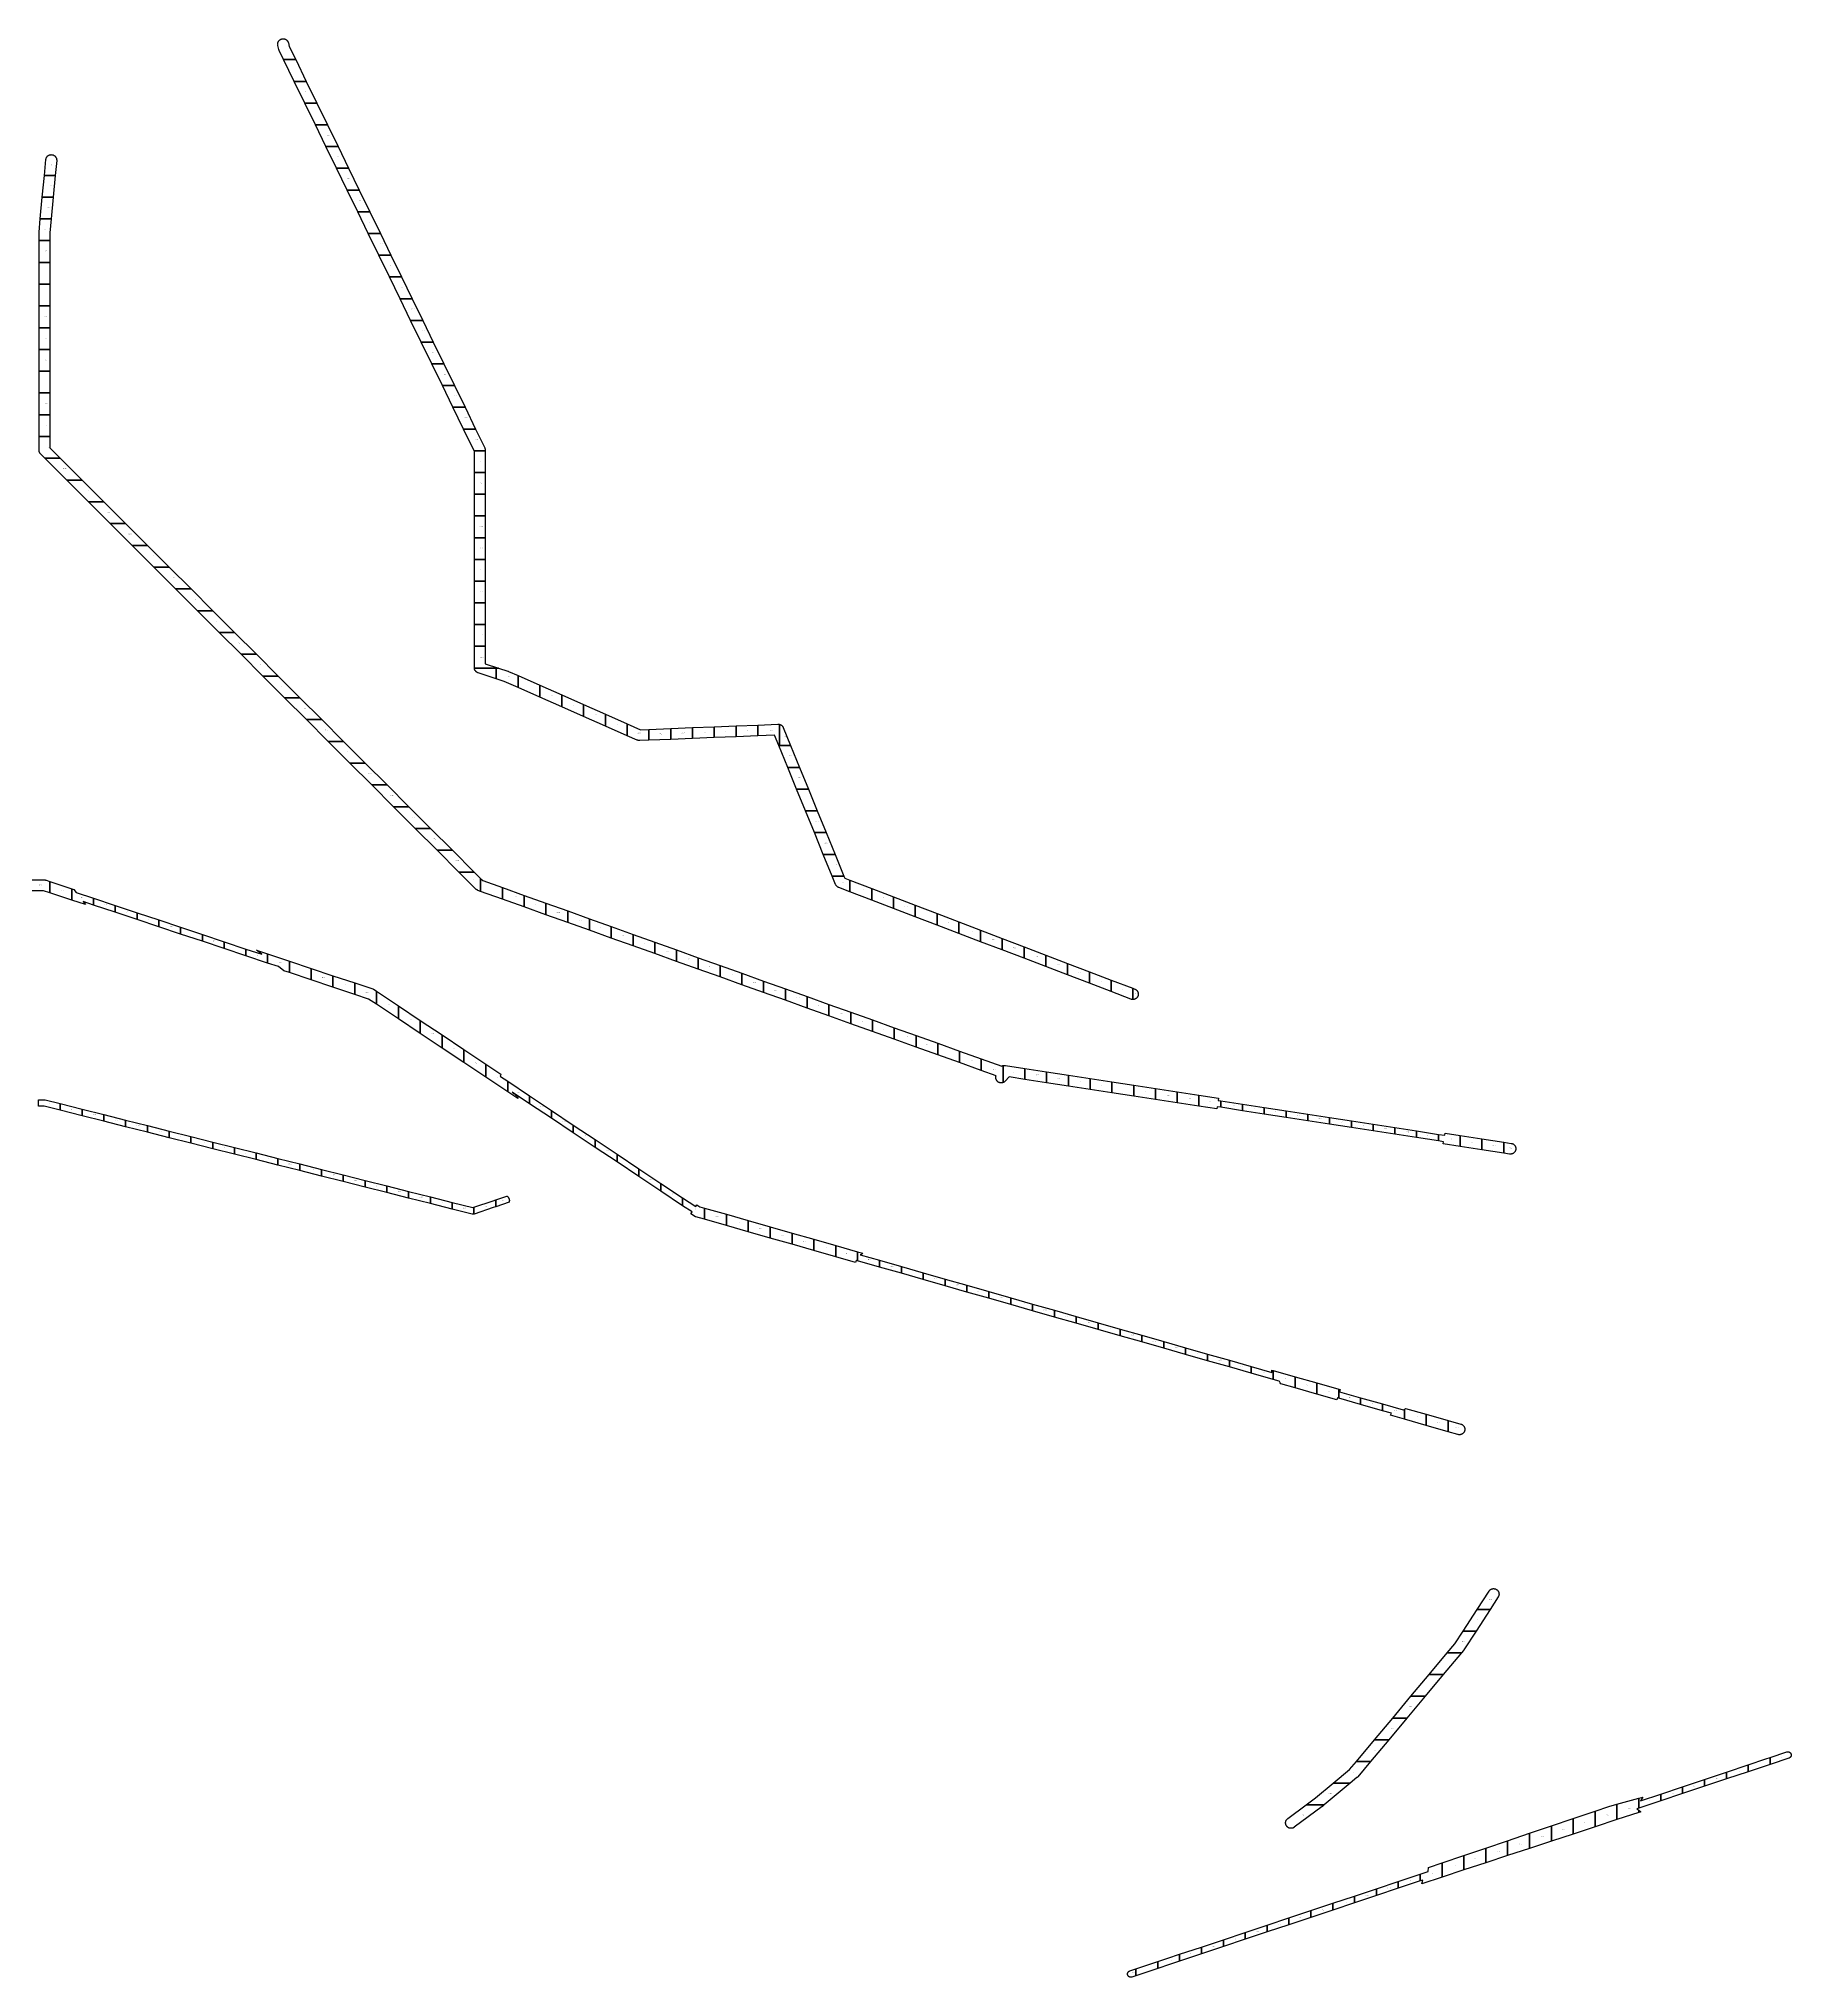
# Model space of a CAD drawing. Header units: inches. Extents: x 191938 to 500245, y 9613556 to 9818903.
# Drawn here: x 419739 to 500245, y 9729820 to 9818903 of the extents above; entities that cross this region are included whole.
import ezdxf

# ---------------------------------------------------------------- set-up
doc = ezdxf.new("R2010")
doc.units = ezdxf.units.IN
doc.header["$MEASUREMENT"] = 0
doc.layers.add('s', color=7, linetype='Continuous')
doc.layers.add('TILING_1_KM', color=10, linetype='Continuous')
doc.styles.get("Standard").update_dxf_attribs({"font": 'arial.ttf'})

msp = doc.modelspace()

# ---------------------------------------------------------------- linework, layer by layer
at = {"layer": 'TILING_1_KM'}
for points in [[(431541, 9817943), (430986, 9817943), (430782, 9818362), (430776, 9818375), (430770, 9818390), (430766, 9818405), (430764, 9818413), (430720, 9818598), (430718, 9818606), (430716, 9818622), (430714, 9818638), (430713, 9818655), (430714, 9818671), (430715, 9818687), (430718, 9818703), (430722, 9818719), (430727, 9818735), (430732, 9818750), (430739, 9818765), (430747, 9818779), (430755, 9818793), (430765, 9818806), (430775, 9818819), (430787, 9818830), (430799, 9818842), (430811, 9818852), (430824, 9818861), (430838, 9818870), (430853, 9818878), (430868, 9818884), (430883, 9818890), (430899, 9818895), (430915, 9818899), (430931, 9818901), (430947, 9818903), (430963, 9818903), (430980, 9818903), (430996, 9818901), (431012, 9818899), (431028, 9818895), (431044, 9818890), (431059, 9818884), (431074, 9818878), (431088, 9818870), (431102, 9818861), (431116, 9818852), (431128, 9818842), (431140, 9818831), (431151, 9818819), (431162, 9818806), (431171, 9818793), (431180, 9818779), (431188, 9818765), (431194, 9818750), (431200, 9818735), (431205, 9818719), (431207, 9818712), (431244, 9818553), (431541, 9817943)], [(432028, 9816945), (431472, 9816945), (430986, 9817943), (431541, 9817943), (432028, 9816945)], [(432514, 9815946), (431958, 9815946), (431472, 9816945), (432028, 9816945), (432514, 9815946)], [(433000, 9814948), (432444, 9814948), (431958, 9815946), (432514, 9815946), (433000, 9814948)], [(433486, 9813949), (432931, 9813949), (432444, 9814948), (433000, 9814948), (433486, 9813949)], [(420497, 9812626), (419995, 9812626), (420063, 9813352), (420064, 9813362), (420067, 9813378), (420071, 9813393), (420075, 9813409), (420081, 9813424), (420088, 9813439), (420096, 9813453), (420104, 9813467), (420114, 9813480), (420124, 9813493), (420135, 9813505), (420147, 9813516), (420160, 9813526), (420173, 9813536), (420187, 9813544), (420202, 9813552), (420216, 9813559), (420232, 9813564), (420247, 9813569), (420263, 9813573), (420279, 9813576), (420296, 9813577), (420312, 9813578), (420328, 9813577), (420345, 9813576), (420361, 9813573), (420377, 9813569), (420393, 9813565), (420408, 9813559), (420423, 9813552), (420437, 9813544), (420451, 9813536), (420464, 9813526), (420477, 9813516), (420489, 9813505), (420500, 9813493), (420511, 9813481), (420520, 9813467), (420529, 9813453), (420536, 9813439), (420543, 9813424), (420549, 9813409), (420554, 9813394), (420557, 9813378), (420560, 9813362), (420562, 9813346), (420562, 9813329), (420562, 9813313), (420561, 9813306), (420497, 9812626)], [(433972, 9812951), (433417, 9812951), (432931, 9813949), (433486, 9813949), (433972, 9812951)], [(420404, 9811626), (419901, 9811626), (419995, 9812626), (420497, 9812626), (420404, 9811626)], [(434459, 9811952), (433903, 9811952), (433417, 9812951), (433972, 9812951), (434459, 9811952)], [(420310, 9810626), (419808, 9810626), (419901, 9811626), (420404, 9811626), (420310, 9810626)], [(434945, 9810954), (434389, 9810954), (433903, 9811952), (434459, 9811952), (434945, 9810954)], [(435431, 9809955), (434875, 9809955), (434389, 9810954), (434945, 9810954), (435431, 9809955)], [(420250, 9809626), (419750, 9809626), (419750, 9810000), (419751, 9810016), (419751, 9810023), (419808, 9810626), (420310, 9810626), (420250, 9809988), (420250, 9809626)], [(435917, 9808957), (435361, 9808957), (434875, 9809955), (435431, 9809955), (435917, 9808957)], [(420250, 9808626), (419750, 9808626), (419750, 9809626), (420250, 9809626), (420250, 9808626)], [(436403, 9807958), (435848, 9807958), (435361, 9808957), (435917, 9808957), (436403, 9807958)], [(420250, 9807626), (419750, 9807626), (419750, 9808626), (420250, 9808626), (420250, 9807626)], [(420250, 9806626), (419750, 9806626), (419750, 9807626), (420250, 9807626), (420250, 9806626)], [(436889, 9806959), (436334, 9806959), (435848, 9807958), (436403, 9807958), (436889, 9806959)], [(420250, 9805626), (419750, 9805626), (419750, 9806626), (420250, 9806626), (420250, 9805626)], [(437376, 9805961), (436820, 9805961), (436334, 9806959), (436889, 9806959), (437376, 9805961)], [(420250, 9804626), (419750, 9804626), (419750, 9805626), (420250, 9805626), (420250, 9804626)], [(437862, 9804962), (437306, 9804962), (436820, 9805961), (437376, 9805961), (437862, 9804962)], [(420250, 9803626), (419750, 9803626), (419750, 9804626), (420250, 9804626), (420250, 9803626)], [(438348, 9803964), (437792, 9803964), (437306, 9804962), (437862, 9804962), (438348, 9803964)], [(420250, 9802626), (419750, 9802626), (419750, 9803626), (420250, 9803626), (420250, 9802626)], [(438834, 9802965), (438279, 9802965), (437792, 9803964), (438348, 9803964), (438834, 9802965)], [(439320, 9801967), (438765, 9801967), (438279, 9802965), (438834, 9802965), (439320, 9801967)], [(420250, 9801626), (419750, 9801626), (419750, 9802626), (420250, 9802626), (420250, 9801626)], [(439807, 9800968), (439251, 9800968), (438765, 9801967), (439320, 9801967), (439807, 9800968)], [(420250, 9800626), (419750, 9800626), (419750, 9801626), (420250, 9801626), (420250, 9800626)], [(440251, 9799970), (439737, 9799970), (439251, 9800968), (439807, 9800968), (440226, 9800108), (440231, 9800095), (440237, 9800080), (440242, 9800064), (440246, 9800048), (440248, 9800032), (440250, 9800016), (440251, 9800000), (440251, 9800000), (440251, 9799970)], [(420727, 9799626), (420022, 9799626), (419822, 9799825), (419812, 9799836), (419801, 9799849), (419792, 9799862), (419783, 9799876), (419775, 9799890), (419769, 9799905), (419763, 9799920), (419758, 9799936), (419754, 9799952), (419752, 9799968), (419750, 9799984), (419750, 9799999), (419750, 9800625), (419750, 9800626), (420250, 9800626), (420250, 9800103), (420727, 9799626)], [(421728, 9798625), (421023, 9798625), (420022, 9799626), (420727, 9799626), (421728, 9798625)], [(440250, 9798971), (439750, 9798971), (439750, 9799943), (439737, 9799970), (440251, 9799970), (440250, 9798971)], [(422729, 9797624), (422024, 9797624), (421023, 9798625), (421728, 9798625), (422729, 9797624)], [(440250, 9797973), (439750, 9797973), (439750, 9798971), (440250, 9798971), (440250, 9797973)], [(423730, 9796623), (423024, 9796623), (422024, 9797624), (422729, 9797624), (423730, 9796623)], [(440250, 9796974), (439750, 9796974), (439750, 9797973), (440250, 9797973), (440250, 9796974)], [(424730, 9795622), (424025, 9795622), (423024, 9796623), (423730, 9796623), (424730, 9795622)], [(440250, 9795976), (439750, 9795976), (439750, 9796974), (440250, 9796974), (440250, 9795976)], [(425731, 9794621), (425026, 9794621), (424025, 9795622), (424730, 9795622), (425731, 9794621)], [(440250, 9794977), (439750, 9794977), (439750, 9795976), (440250, 9795976), (440250, 9794977)], [(440250, 9793979), (439750, 9793979), (439750, 9794977), (440250, 9794977), (440250, 9793979)], [(426732, 9793621), (426027, 9793621), (425026, 9794621), (425731, 9794621), (426732, 9793621)], [(440250, 9792980), (439750, 9792980), (439750, 9793979), (440250, 9793979), (440250, 9792980)], [(427733, 9792620), (427028, 9792620), (426027, 9793621), (426732, 9793621), (427733, 9792620)], [(440250, 9791982), (439750, 9791982), (439750, 9792980), (440250, 9792980), (440250, 9791982)], [(428734, 9791619), (428029, 9791619), (427028, 9792620), (427733, 9792620), (428734, 9791619)], [(429735, 9790618), (429030, 9790618), (428029, 9791619), (428734, 9791619), (429735, 9790618)], [(440250, 9790983), (439750, 9790983), (439750, 9791982), (440250, 9791982), (440250, 9790983)], [(430736, 9789617), (430030, 9789617), (429030, 9790618), (429735, 9790618), (430736, 9789617)], [(439750, 9790983), (440250, 9790983), (440250, 9790181), (440852, 9789985), (439751, 9789985), (439750, 9790000), (439750, 9790000), (439750, 9790983)], [(431736, 9788616), (431031, 9788616), (430030, 9789617), (430736, 9789617), (431736, 9788616)], [(440753, 9789494), (439922, 9789764), (439920, 9789765), (439905, 9789771), (439890, 9789778), (439875, 9789785), (439861, 9789794), (439848, 9789803), (439835, 9789814), (439823, 9789825), (439812, 9789837), (439802, 9789849), (439792, 9789862), (439784, 9789876), (439776, 9789890), (439769, 9789905), (439763, 9789921), (439759, 9789936), (439755, 9789952), (439752, 9789968), (439751, 9789984), (440753, 9789984), (440753, 9789494)], [(441756, 9789638), (441756, 9789094), (441123, 9789373), (440753, 9789494), (440753, 9789984), (440854, 9789984), (441291, 9789842), (441294, 9789841), (441309, 9789835), (441315, 9789833), (441756, 9789638)], [(442758, 9789194), (442758, 9788650), (441756, 9789094), (441756, 9789638), (442758, 9789194)], [(432737, 9787616), (432032, 9787616), (431031, 9788616), (431736, 9788616), (432737, 9787616)], [(443761, 9788751), (443761, 9788207), (442758, 9788650), (442758, 9789194), (443761, 9788751)], [(444763, 9788308), (444763, 9787764), (443761, 9788207), (443761, 9788751), (444763, 9788308)], [(433738, 9786615), (433033, 9786615), (432032, 9787616), (432737, 9787616), (433738, 9786615)], [(445766, 9787865), (445766, 9787321), (444763, 9787764), (444763, 9788308), (445766, 9787865)], [(446769, 9787421), (446769, 9786877), (445766, 9787321), (445766, 9787865), (446769, 9787421)], [(447771, 9787165), (447771, 9786668), (447344, 9786651), (447318, 9786651), (447302, 9786653), (447286, 9786655), (447270, 9786659), (447254, 9786664), (447239, 9786669), (447233, 9786672), (446769, 9786877), (446769, 9787421), (447383, 9787150), (447771, 9787165)], [(448771, 9786708), (447771, 9786668), (447771, 9787165), (448771, 9787206), (448771, 9786708)], [(449771, 9786748), (448771, 9786708), (448771, 9787206), (449771, 9787246), (449771, 9786748)], [(450771, 9786789), (449771, 9786748), (449771, 9787246), (450771, 9787286), (450771, 9786789)], [(451771, 9786829), (450771, 9786789), (450771, 9787286), (451771, 9787326), (451771, 9786829)], [(452771, 9786869), (451771, 9786829), (451771, 9787326), (452771, 9787367), (452771, 9786869)], [(453771, 9787396), (453771, 9786421), (453738, 9786421), (453542, 9786900), (452771, 9786869), (452771, 9787367), (453697, 9787404), (453724, 9787404), (453740, 9787402), (453756, 9787399), (453771, 9787396)], [(454277, 9786421), (453771, 9786421), (453771, 9787396), (453772, 9787396), (453788, 9787391), (453803, 9787385), (453818, 9787379), (453832, 9787371), (453846, 9787362), (453860, 9787353), (453872, 9787343), (453884, 9787331), (453895, 9787320), (453906, 9787307), (453915, 9787294), (453924, 9787280), (453932, 9787266), (453938, 9787251), (453939, 9787249), (454277, 9786421)], [(434739, 9785614), (434034, 9785614), (433033, 9786615), (433738, 9786615), (434739, 9785614)], [(454686, 9785421), (454146, 9785421), (453738, 9786421), (453771, 9786421), (454277, 9786421), (454686, 9785421)], [(435740, 9784613), (435035, 9784613), (434034, 9785614), (434739, 9785614), (435740, 9784613)], [(455094, 9784421), (454555, 9784421), (454146, 9785421), (454686, 9785421), (455094, 9784421)], [(436741, 9783612), (436036, 9783612), (435035, 9784613), (435740, 9784613), (436741, 9783612)], [(455503, 9783421), (454963, 9783421), (454555, 9784421), (455094, 9784421), (455503, 9783421)], [(437741, 9782611), (437036, 9782611), (436036, 9783612), (436741, 9783612), (437741, 9782611)], [(455912, 9782421), (455372, 9782421), (454963, 9783421), (455503, 9783421), (455912, 9782421)], [(438742, 9781610), (438037, 9781610), (437036, 9782611), (437741, 9782611), (438742, 9781610)], [(456320, 9781421), (455780, 9781421), (455372, 9782421), (455912, 9782421), (456320, 9781421)], [(439743, 9780610), (439038, 9780610), (438037, 9781610), (438742, 9781610), (439743, 9780610)], [(456728, 9780423), (456188, 9780423), (455780, 9781421), (456320, 9781421), (456728, 9780423)], [(440038, 9780315), (440038, 9779723), (439915, 9779766), (439904, 9779771), (439890, 9779777), (439875, 9779785), (439861, 9779794), (439848, 9779803), (439835, 9779813), (439823, 9779824), (439823, 9779825), (439038, 9780610), (439743, 9780610), (440038, 9780315)], [(456188, 9780423), (456728, 9780423), (456767, 9780328), (457003, 9780237), (457003, 9779705), (456486, 9779902), (456480, 9779905), (456465, 9779911), (456451, 9779919), (456437, 9779928), (456424, 9779937), (456411, 9779947), (456399, 9779959), (456388, 9779970), (456378, 9779983), (456368, 9779996), (456360, 9780010), (456352, 9780024), (456345, 9780039), (456344, 9780041), (456188, 9780423)], [(420253, 9780178), (420253, 9779654), (419959, 9779752), (419253, 9779752), (419253, 9780249), (420000, 9780249), (420016, 9780248), (420033, 9780247), (420049, 9780244), (420065, 9780240), (420080, 9780236), (420253, 9780178)], [(421253, 9779845), (421253, 9779321), (420253, 9779654), (420253, 9780178), (421253, 9779845)], [(422253, 9779406), (422253, 9779093), (421772, 9779253), (421880, 9779112), (421253, 9779321), (421253, 9779845), (421342, 9779815), (421450, 9779674), (422253, 9779406)], [(441038, 9779893), (441038, 9779365), (440038, 9779723), (440038, 9780315), (440138, 9780215), (441038, 9779893)], [(442038, 9779535), (442038, 9779007), (441038, 9779365), (441038, 9779893), (442038, 9779535)], [(443038, 9779178), (443038, 9778649), (442038, 9779007), (442038, 9779535), (443038, 9779178)], [(458003, 9779855), (458003, 9779322), (457003, 9779705), (457003, 9780237), (458003, 9779855)], [(459003, 9779472), (459003, 9778940), (458003, 9779322), (458003, 9779855), (459003, 9779472)], [(423253, 9779073), (423253, 9778759), (422253, 9779093), (422253, 9779406), (423253, 9779073)], [(424253, 9778740), (424253, 9778426), (423253, 9778759), (423253, 9779073), (424253, 9778740)], [(425253, 9778406), (425253, 9778093), (424253, 9778426), (424253, 9778740), (425253, 9778406)], [(444038, 9778820), (444038, 9778292), (443038, 9778649), (443038, 9779178), (444038, 9778820)], [(445038, 9778462), (445038, 9777934), (444038, 9778292), (444038, 9778820), (445038, 9778462)], [(460003, 9779090), (460003, 9778557), (459003, 9778940), (459003, 9779472), (460003, 9779090)], [(461003, 9778707), (461003, 9778175), (460003, 9778557), (460003, 9779090), (461003, 9778707)], [(462003, 9778325), (462003, 9777792), (461003, 9778175), (461003, 9778707), (462003, 9778325)], [(426253, 9778073), (426253, 9777759), (425253, 9778093), (425253, 9778406), (426253, 9778073)], [(427253, 9777740), (427253, 9777426), (426253, 9777759), (426253, 9778073), (427253, 9777740)], [(446038, 9778104), (446038, 9777576), (445038, 9777934), (445038, 9778462), (446038, 9778104)], [(447038, 9777747), (447038, 9777219), (446038, 9777576), (446038, 9778104), (447038, 9777747)], [(463003, 9777943), (463003, 9777410), (462003, 9777792), (462003, 9778325), (463003, 9777943)], [(464003, 9777560), (464003, 9777028), (463003, 9777410), (463003, 9777943), (464003, 9777560)], [(428253, 9777406), (428253, 9777093), (427253, 9777426), (427253, 9777740), (428253, 9777406)], [(429253, 9777073), (429253, 9776759), (428253, 9777093), (428253, 9777406), (429253, 9777073)], [(430253, 9776845), (430253, 9776426), (429253, 9776759), (429253, 9777073), (429985, 9776829), (429741, 9777015), (430253, 9776845)], [(448038, 9777389), (448038, 9776861), (447038, 9777219), (447038, 9777747), (448038, 9777389)], [(449038, 9777031), (449038, 9776503), (448038, 9776861), (448038, 9777389), (449038, 9777031)], [(450038, 9776674), (450038, 9776145), (449038, 9776503), (449038, 9777031), (450038, 9776674)], [(465003, 9777178), (465003, 9776645), (464003, 9777028), (464003, 9777560), (465003, 9777178)], [(466003, 9776795), (466003, 9776263), (465003, 9776645), (465003, 9777178), (466003, 9776795)], [(431253, 9776512), (431253, 9775987), (431004, 9776070), (430745, 9776262), (430253, 9776426), (430253, 9776845), (431253, 9776512)], [(432253, 9776178), (432253, 9775654), (431253, 9775987), (431253, 9776512), (432253, 9776178)], [(433253, 9775845), (433253, 9775321), (432253, 9775654), (432253, 9776178), (433253, 9775845)], [(451038, 9776316), (451038, 9775788), (450038, 9776145), (450038, 9776674), (451038, 9776316)], [(452038, 9775958), (452038, 9775430), (451038, 9775788), (451038, 9776316), (452038, 9775958)], [(467003, 9776413), (467003, 9775880), (466003, 9776263), (466003, 9776795), (467003, 9776413)], [(468003, 9776030), (468003, 9775498), (467003, 9775880), (467003, 9776413), (468003, 9776030)], [(469003, 9775648), (469003, 9775115), (468003, 9775498), (468003, 9776030), (469003, 9775648)], [(434253, 9775512), (434253, 9774987), (433253, 9775321), (433253, 9775845), (434253, 9775512)], [(435253, 9775131), (435253, 9774533), (434889, 9774775), (434253, 9774987), (434253, 9775512), (435080, 9775236), (435081, 9775235), (435096, 9775230), (435111, 9775223), (435125, 9775215), (435139, 9775207), (435140, 9775206), (435253, 9775131)], [(436257, 9774462), (436257, 9773863), (435253, 9774533), (435253, 9775131), (436257, 9774462)], [(453038, 9775601), (453038, 9775072), (452038, 9775430), (452038, 9775958), (453038, 9775601)], [(454038, 9775243), (454038, 9774715), (453038, 9775072), (453038, 9775601), (454038, 9775243)], [(455038, 9774885), (455038, 9774357), (454038, 9774715), (454038, 9775243), (455038, 9774885)], [(470003, 9775266), (470003, 9774752), (470000, 9774752), (469984, 9774752), (469967, 9774754), (469951, 9774757), (469935, 9774760), (469920, 9774765), (469910, 9774769), (469003, 9775115), (469003, 9775648), (470003, 9775266)], [(470003, 9774752), (470003, 9775266), (470090, 9775232), (470096, 9775230), (470111, 9775223), (470125, 9775216), (470139, 9775207), (470152, 9775198), (470165, 9775187), (470177, 9775176), (470188, 9775164), (470198, 9775152), (470208, 9775139), (470217, 9775125), (470224, 9775110), (470231, 9775096), (470237, 9775080), (470242, 9775065), (470245, 9775049), (470248, 9775033), (470250, 9775017), (470250, 9775001), (470250, 9774984), (470248, 9774968), (470245, 9774952), (470242, 9774936), (470237, 9774921), (470231, 9774905), (470224, 9774891), (470217, 9774876), (470208, 9774862), (470198, 9774849), (470188, 9774837), (470177, 9774825), (470165, 9774814), (470152, 9774803), (470139, 9774794), (470125, 9774785), (470111, 9774778), (470096, 9774771), (470080, 9774765), (470065, 9774760), (470049, 9774757), (470033, 9774754), (470016, 9774752), (470003, 9774752)], [(437262, 9773792), (437262, 9773193), (436257, 9773863), (436257, 9774462), (437262, 9773792)], [(456038, 9774527), (456038, 9773999), (455038, 9774357), (455038, 9774885), (456038, 9774527)], [(457038, 9774170), (457038, 9773641), (456038, 9773999), (456038, 9774527), (457038, 9774170)], [(438267, 9773122), (438267, 9772523), (437262, 9773193), (437262, 9773792), (438267, 9773122)], [(458038, 9773812), (458038, 9773284), (457038, 9773641), (457038, 9774170), (458038, 9773812)], [(459038, 9773454), (459038, 9772926), (458038, 9773284), (458038, 9773812), (459038, 9773454)], [(460038, 9773097), (460038, 9772568), (459038, 9772926), (459038, 9773454), (460038, 9773097)], [(439271, 9772452), (439271, 9771854), (438267, 9772523), (438267, 9773122), (439271, 9772452)], [(440276, 9771782), (440276, 9771184), (439271, 9771854), (439271, 9772452), (440276, 9771782)], [(461038, 9772739), (461038, 9772211), (460038, 9772568), (460038, 9773097), (461038, 9772739)], [(462038, 9772381), (462038, 9771853), (461038, 9772211), (461038, 9772739), (462038, 9772381)], [(441281, 9770992), (441281, 9770514), (440276, 9771184), (440276, 9771782), (440967, 9771322), (440946, 9771263), (440942, 9771232), (440947, 9771215), (441281, 9770992)], [(463038, 9772023), (463038, 9771495), (462038, 9771853), (462038, 9772381), (463038, 9772023)], [(464038, 9771716), (464038, 9771666), (464038, 9771239), (464038, 9770934), (464033, 9770933), (464018, 9770928), (464002, 9770924), (463985, 9770922), (463969, 9770920), (463953, 9770919), (463936, 9770920), (463920, 9770922), (463904, 9770924), (463888, 9770928), (463872, 9770933), (463857, 9770938), (463842, 9770945), (463828, 9770953), (463814, 9770961), (463801, 9770971), (463788, 9770981), (463776, 9770992), (463765, 9771004), (463754, 9771017), (463745, 9771030), (463736, 9771044), (463729, 9771058), (463722, 9771073), (463716, 9771088), (463711, 9771104), (463708, 9771119), (463705, 9771135), (463703, 9771152), (463703, 9771168), (463703, 9771184), (463705, 9771200), (463708, 9771216), (463711, 9771232), (463716, 9771248), (463718, 9771252), (463038, 9771495), (463038, 9772023), (463976, 9771688), (463984, 9771693), (463999, 9771700), (464013, 9771707), (464029, 9771713), (464038, 9771716)], [(465038, 9771586), (465038, 9771083), (464325, 9771193), (464323, 9771191), (464133, 9770995), (464130, 9770992), (464118, 9770981), (464105, 9770971), (464092, 9770961), (464078, 9770953), (464063, 9770945), (464048, 9770938), (464038, 9770934), (464038, 9771239), (464038, 9771666), (464038, 9771716), (464044, 9771718), (464060, 9771721), (464076, 9771724), (464093, 9771726), (464109, 9771726), (464125, 9771726), (464142, 9771724), (464147, 9771723), (465038, 9771586)], [(466038, 9771432), (466038, 9770929), (465038, 9771083), (465038, 9771586), (466038, 9771432)], [(442285, 9770323), (442285, 9769964), (441484, 9770499), (441554, 9770437), (441589, 9770413), (441645, 9770376), (441682, 9770341), (441725, 9770287), (441744, 9770255), (441745, 9770205), (441281, 9770514), (441281, 9770992), (442285, 9770323)], [(467038, 9771278), (467038, 9770775), (466038, 9770929), (466038, 9771432), (467038, 9771278)], [(468038, 9771123), (468038, 9770621), (467038, 9770775), (467038, 9771278), (468038, 9771123)], [(469038, 9770969), (469038, 9770466), (468038, 9770621), (468038, 9771123), (469038, 9770969)], [(470038, 9770815), (470038, 9770312), (469038, 9770466), (469038, 9770969), (470038, 9770815)], [(471038, 9770661), (471038, 9770158), (470038, 9770312), (470038, 9770815), (471038, 9770661)], [(472038, 9770507), (472038, 9770004), (471038, 9770158), (471038, 9770661), (472038, 9770507)], [(420728, 9769969), (420728, 9769663), (419981, 9769851), (419728, 9769851), (419728, 9770148), (419999, 9770148), (420010, 9770148), (420020, 9770147), (420030, 9770145), (420039, 9770143), (420728, 9769969)], [(421728, 9769717), (421728, 9769411), (420728, 9769663), (420728, 9769969), (421728, 9769717)], [(443290, 9769653), (443290, 9769295), (442285, 9769964), (442285, 9770323), (443290, 9769653)], [(473038, 9770353), (473038, 9769850), (472038, 9770004), (472038, 9770507), (473038, 9770353)], [(474038, 9770098), (474038, 9769797), (473879, 9769821), (473864, 9769723), (473038, 9769850), (473038, 9770353), (473942, 9770214), (473926, 9770115), (474038, 9770098)], [(475038, 9769943), (475038, 9769643), (474038, 9769797), (474038, 9770098), (475038, 9769943)], [(476038, 9769789), (476038, 9769489), (475038, 9769643), (475038, 9769943), (476038, 9769789)], [(477038, 9769635), (477038, 9769335), (476038, 9769489), (476038, 9769789), (477038, 9769635)], [(422728, 9769465), (422728, 9769158), (421728, 9769411), (421728, 9769717), (422728, 9769465)], [(423728, 9769212), (423728, 9768906), (422728, 9769158), (422728, 9769465), (423728, 9769212)], [(424728, 9768960), (424728, 9768654), (423728, 9768906), (423728, 9769212), (424728, 9768960)], [(425728, 9768708), (425728, 9768401), (424728, 9768654), (424728, 9768960), (425728, 9768708)], [(444295, 9768983), (444295, 9768625), (443290, 9769295), (443290, 9769653), (444295, 9768983)], [(445299, 9768313), (445299, 9767955), (444295, 9768625), (444295, 9768983), (445299, 9768313)], [(478038, 9769481), (478038, 9769180), (477038, 9769335), (477038, 9769635), (478038, 9769481)], [(479038, 9769327), (479038, 9769026), (478038, 9769180), (478038, 9769481), (479038, 9769327)], [(480038, 9769173), (480038, 9768872), (479038, 9769026), (479038, 9769327), (480038, 9769173)], [(481038, 9769019), (481038, 9768718), (480038, 9768872), (480038, 9769173), (481038, 9769019)], [(482038, 9768864), (482038, 9768564), (481038, 9768718), (481038, 9769019), (482038, 9768864)], [(483038, 9768710), (483038, 9768410), (482038, 9768564), (482038, 9768864), (483038, 9768710)], [(426728, 9768456), (426728, 9768149), (425728, 9768401), (425728, 9768708), (426728, 9768456)], [(427728, 9768203), (427728, 9767897), (426728, 9768149), (426728, 9768456), (427728, 9768203)], [(428728, 9767951), (428728, 9767644), (427728, 9767897), (427728, 9768203), (428728, 9767951)], [(429728, 9767699), (429728, 9767392), (428728, 9767644), (428728, 9767951), (429728, 9767699)], [(446304, 9767643), (446304, 9767285), (445299, 9767955), (445299, 9768313), (446304, 9767643)], [(484038, 9768556), (484038, 9768256), (483038, 9768410), (483038, 9768710), (484038, 9768556)], [(485038, 9768503), (485038, 9768000), (484257, 9768121), (484274, 9768219), (484038, 9768256), (484038, 9768556), (484326, 9768512), (484343, 9768610), (485038, 9768503)], [(486038, 9768349), (486038, 9767846), (485038, 9768000), (485038, 9768503), (486038, 9768349)], [(487038, 9768195), (487038, 9767692), (486038, 9767846), (486038, 9768349), (487038, 9768195)], [(487038, 9767692), (487038, 9768195), (487381, 9768142), (487392, 9768140), (487408, 9768137), (487423, 9768132), (487439, 9768126), (487453, 9768119), (487468, 9768112), (487482, 9768103), (487495, 9768094), (487508, 9768083), (487520, 9768072), (487531, 9768060), (487541, 9768048), (487551, 9768035), (487559, 9768021), (487567, 9768006), (487574, 9767992), (487580, 9767976), (487584, 9767961), (487588, 9767945), (487591, 9767929), (487592, 9767913), (487593, 9767897), (487592, 9767880), (487591, 9767864), (487588, 9767848), (487584, 9767832), (487580, 9767817), (487574, 9767801), (487567, 9767787), (487559, 9767772), (487551, 9767758), (487541, 9767745), (487531, 9767733), (487520, 9767721), (487508, 9767710), (487495, 9767699), (487482, 9767690), (487468, 9767681), (487453, 9767674), (487439, 9767667), (487423, 9767661), (487408, 9767656), (487392, 9767653), (487376, 9767650), (487359, 9767649), (487343, 9767648), (487327, 9767649), (487310, 9767650), (487305, 9767651), (487038, 9767692)], [(430728, 9767446), (430728, 9767140), (429728, 9767392), (429728, 9767699), (430728, 9767446)], [(431728, 9767194), (431728, 9766887), (430728, 9767140), (430728, 9767446), (431728, 9767194)], [(432728, 9766942), (432728, 9766635), (431728, 9766887), (431728, 9767194), (432728, 9766942)], [(447309, 9766974), (447309, 9766615), (446304, 9767285), (446304, 9767643), (447309, 9766974)], [(433728, 9766689), (433728, 9766383), (432728, 9766635), (432728, 9766942), (433728, 9766689)], [(434728, 9766437), (434728, 9766131), (433728, 9766383), (433728, 9766689), (434728, 9766437)], [(435728, 9766185), (435728, 9765878), (434728, 9766131), (434728, 9766437), (435728, 9766185)], [(436728, 9765932), (436728, 9765626), (435728, 9765878), (435728, 9766185), (436728, 9765932)], [(448313, 9766304), (448313, 9765946), (447309, 9766615), (447309, 9766974), (448313, 9766304)], [(449318, 9765634), (449318, 9765276), (448313, 9765946), (448313, 9766304), (449318, 9765634)], [(437728, 9765680), (437728, 9765374), (436728, 9765626), (436728, 9765932), (437728, 9765680)], [(438728, 9765428), (438728, 9765121), (437728, 9765374), (437728, 9765680), (438728, 9765428)], [(439728, 9765202), (439728, 9764889), (439719, 9764886), (439710, 9764885), (439700, 9764884), (439690, 9764884), (439680, 9764884), (439670, 9764885), (439660, 9764886), (439651, 9764888), (438728, 9765121), (438728, 9765428), (439683, 9765187), (439728, 9765202)], [(440728, 9765229), (440618, 9765192), (439740, 9764892), (439729, 9764889), (439728, 9764889), (439728, 9765202), (440618, 9765506), (440728, 9765543), (440728, 9765229)], [(440728, 9765229), (440728, 9765543), (441248, 9765720), (441259, 9765712), (441272, 9765702), (441284, 9765691), (441295, 9765679), (441305, 9765667), (441315, 9765653), (441323, 9765640), (441331, 9765625), (441338, 9765610), (441344, 9765595), (441348, 9765580), (441352, 9765564), (441355, 9765548), (441356, 9765532), (441357, 9765515), (441356, 9765499), (441355, 9765483), (441352, 9765467), (441348, 9765451), (441345, 9765439), (440728, 9765229)], [(450323, 9765167), (450323, 9764650), (449931, 9764761), (449920, 9764765), (449904, 9764771), (449890, 9764777), (449875, 9764785), (449861, 9764794), (449861, 9764794), (449693, 9764906), (449749, 9764989), (449318, 9765276), (449318, 9765634), (449917, 9765234), (449974, 9765317), (450107, 9765228), (450323, 9765167)], [(451328, 9764880), (451328, 9764362), (450323, 9764650), (450323, 9765167), (451328, 9764880)], [(452332, 9764593), (452332, 9764075), (451328, 9764362), (451328, 9764880), (452332, 9764593)], [(453337, 9764306), (453337, 9763788), (452332, 9764075), (452332, 9764593), (453337, 9764306)], [(454342, 9764018), (454342, 9763501), (453337, 9763788), (453337, 9764306), (454342, 9764018)], [(455346, 9763731), (455346, 9763214), (454342, 9763501), (454342, 9764018), (455346, 9763731)], [(456351, 9763444), (456351, 9762927), (455346, 9763214), (455346, 9763731), (456351, 9763444)], [(457356, 9763157), (457356, 9762744), (457305, 9762759), (457304, 9762758), (457288, 9762742), (457279, 9762722), (457267, 9762695), (457255, 9762669), (456351, 9762927), (456351, 9763444), (457356, 9763157)], [(458360, 9762766), (458360, 9762457), (457356, 9762744), (457356, 9763157), (457595, 9763089), (457587, 9763082), (457542, 9763055), (457514, 9763039), (457483, 9763024), (457469, 9763021), (458360, 9762766)], [(459365, 9762479), (459365, 9762170), (458360, 9762457), (458360, 9762766), (459365, 9762479)], [(460370, 9762192), (460370, 9761883), (459365, 9762170), (459365, 9762479), (460370, 9762192)], [(461374, 9761905), (461374, 9761596), (460370, 9761883), (460370, 9762192), (461374, 9761905)], [(462379, 9761618), (462379, 9761309), (461374, 9761596), (461374, 9761905), (462379, 9761618)], [(463384, 9761331), (463384, 9761022), (462379, 9761309), (462379, 9761618), (463384, 9761331)], [(464389, 9761044), (464389, 9760735), (463384, 9761022), (463384, 9761331), (464389, 9761044)], [(465393, 9760757), (465393, 9760448), (464389, 9760735), (464389, 9761044), (465393, 9760757)], [(466398, 9760470), (466398, 9760161), (465393, 9760448), (465393, 9760757), (466398, 9760470)], [(467403, 9760183), (467403, 9759874), (466398, 9760161), (466398, 9760470), (467403, 9760183)], [(468407, 9759896), (468407, 9759587), (467403, 9759874), (467403, 9760183), (468407, 9759896)], [(469412, 9759609), (469412, 9759300), (468407, 9759587), (468407, 9759896), (469412, 9759609)], [(470417, 9759322), (470417, 9759013), (469412, 9759300), (469412, 9759609), (470417, 9759322)], [(471421, 9759035), (471421, 9758726), (470417, 9759013), (470417, 9759322), (471421, 9759035)], [(472426, 9758748), (472426, 9758438), (471421, 9758726), (471421, 9759035), (472426, 9758748)], [(473431, 9758461), (473431, 9758151), (472426, 9758438), (472426, 9758748), (473431, 9758461)], [(474435, 9758174), (474435, 9757864), (473431, 9758151), (473431, 9758461), (474435, 9758174)], [(475440, 9757886), (475440, 9757577), (474435, 9757864), (474435, 9758174), (475440, 9757886)], [(476445, 9757703), (476445, 9757290), (475440, 9757577), (475440, 9757886), (476385, 9757616), (476385, 9757641), (476384, 9757668), (476384, 9757702), (476384, 9757721), (476445, 9757703)], [(477450, 9757416), (477450, 9756899), (476793, 9757087), (476763, 9757143), (476731, 9757193), (476716, 9757213), (476445, 9757290), (476445, 9757703), (477450, 9757416)], [(478454, 9757129), (478454, 9756612), (477450, 9756899), (477450, 9757416), (478454, 9757129)], [(479459, 9756842), (479459, 9756429), (479405, 9756445), (479375, 9756349), (478454, 9756612), (478454, 9757129), (479459, 9756842)], [(480464, 9756451), (480464, 9756142), (479459, 9756429), (479459, 9756842), (479522, 9756824), (479493, 9756729), (480464, 9756451)], [(481468, 9756164), (481468, 9755855), (480464, 9756142), (480464, 9756451), (481468, 9756164)], [(482473, 9755909), (482473, 9755464), (481831, 9755647), (481882, 9755737), (481468, 9755855), (481468, 9756164), (482415, 9755894), (482469, 9755906), (482473, 9755909)], [(483478, 9755694), (483478, 9755177), (482473, 9755464), (482473, 9755909), (482531, 9755964), (483478, 9755694)], [(484482, 9755407), (484482, 9754890), (483478, 9755177), (483478, 9755694), (484482, 9755407)], [(484482, 9754890), (484482, 9755407), (485069, 9755239), (485080, 9755236), (485096, 9755230), (485111, 9755223), (485125, 9755216), (485139, 9755207), (485152, 9755198), (485165, 9755187), (485177, 9755176), (485188, 9755164), (485198, 9755152), (485208, 9755139), (485217, 9755125), (485224, 9755110), (485231, 9755096), (485237, 9755080), (485242, 9755065), (485245, 9755049), (485248, 9755033), (485250, 9755017), (485250, 9755001), (485250, 9754984), (485248, 9754968), (485245, 9754952), (485242, 9754936), (485237, 9754921), (485231, 9754905), (485224, 9754891), (485217, 9754876), (485208, 9754862), (485198, 9754849), (485188, 9754837), (485177, 9754825), (485165, 9754814), (485152, 9754803), (485139, 9754794), (485125, 9754785), (485111, 9754778), (485096, 9754771), (485081, 9754765), (485065, 9754760), (485049, 9754757), (485033, 9754754), (485017, 9754753), (485000, 9754752), (484984, 9754753), (484968, 9754754), (484951, 9754757), (484935, 9754760), (484931, 9754762), (484482, 9754890)], [(486412, 9746723), (485818, 9746723), (486362, 9747564), (486364, 9747568), (486374, 9747581), (486384, 9747594), (486396, 9747606), (486407, 9747617), (486420, 9747627), (486433, 9747636), (486447, 9747645), (486462, 9747653), (486477, 9747659), (486492, 9747665), (486508, 9747670), (486524, 9747674), (486540, 9747676), (486556, 9747678), (486572, 9747678), (486589, 9747678), (486605, 9747676), (486621, 9747674), (486637, 9747670), (486653, 9747665), (486668, 9747659), (486683, 9747653), (486697, 9747645), (486711, 9747636), (486724, 9747627), (486737, 9747617), (486749, 9747606), (486760, 9747594), (486771, 9747581), (486780, 9747568), (486789, 9747554), (486796, 9747540), (486803, 9747525), (486809, 9747510), (486814, 9747494), (486817, 9747478), (486820, 9747462), (486822, 9747446), (486822, 9747430), (486822, 9747414), (486820, 9747397), (486817, 9747381), (486814, 9747366), (486809, 9747350), (486803, 9747335), (486797, 9747320), (486789, 9747306), (486783, 9747295), (486412, 9746723)], [(485766, 9745724), (485172, 9745724), (485818, 9746723), (486412, 9746723), (485766, 9745724)], [(485096, 9744726), (484446, 9744726), (484798, 9745147), (485172, 9745724), (485766, 9745724), (485210, 9744865), (485208, 9744862), (485198, 9744848), (485192, 9744841), (485096, 9744726)], [(484262, 9743728), (483611, 9743728), (484446, 9744726), (485096, 9744726), (484262, 9743728)], [(483427, 9742730), (482777, 9742730), (483611, 9743728), (484262, 9743728), (483427, 9742730)], [(482592, 9741732), (481942, 9741732), (482777, 9742730), (483427, 9742730), (482592, 9741732)], [(481758, 9740734), (481108, 9740734), (481942, 9741732), (482592, 9741732), (481758, 9740734)], [(480923, 9739736), (480273, 9739736), (481108, 9740734), (481758, 9740734), (480923, 9739736)], [(479987, 9738737), (479207, 9738737), (479958, 9739360), (480273, 9739736), (480923, 9739736), (480328, 9739025), (480324, 9739020), (480313, 9739008), (480301, 9738997), (480296, 9738993), (479987, 9738737)], [(498269, 9739266), (497265, 9738931), (497265, 9739245), (498269, 9739580), (498269, 9739266)], [(499274, 9739601), (499134, 9739554), (498269, 9739266), (498269, 9739580), (499085, 9739851), (499274, 9739914), (499274, 9739601)], [(499274, 9739601), (499274, 9739914), (500046, 9740172), (500056, 9740175), (500066, 9740177), (500075, 9740178), (500085, 9740179), (500095, 9740180), (500105, 9740179), (500115, 9740178), (500124, 9740177), (500134, 9740175), (500143, 9740172), (500152, 9740168), (500161, 9740164), (500170, 9740160), (500178, 9740155), (500186, 9740149), (500194, 9740143), (500201, 9740136), (500208, 9740129), (500214, 9740121), (500220, 9740114), (500225, 9740105), (500229, 9740097), (500234, 9740088), (500237, 9740079), (500240, 9740070), (500242, 9740060), (500244, 9740051), (500245, 9740041), (500245, 9740031), (500245, 9740022), (500244, 9740012), (500242, 9740002), (500240, 9739993), (500237, 9739984), (500234, 9739975), (500229, 9739966), (500225, 9739957), (500220, 9739949), (500214, 9739941), (500208, 9739934), (500201, 9739926), (500194, 9739920), (500186, 9739914), (500178, 9739908), (500170, 9739903), (500161, 9739898), (500152, 9739894), (500142, 9739890), (499274, 9739601)], [(478783, 9737737), (477958, 9737737), (478390, 9738058), (479207, 9738737), (479987, 9738737), (478783, 9737737)], [(495255, 9738261), (494251, 9737927), (494251, 9738240), (495255, 9738575), (495255, 9738261)], [(496260, 9738596), (495255, 9738261), (495255, 9738575), (496260, 9738910), (496260, 9738596)], [(497265, 9738931), (496260, 9738596), (496260, 9738910), (497265, 9739245), (497265, 9738931)], [(477958, 9737737), (478783, 9737737), (478705, 9737673), (478697, 9737666), (478695, 9737664), (477415, 9736713), (477405, 9736706), (477391, 9736697), (477376, 9736690), (477361, 9736683), (477346, 9736677), (477331, 9736672), (477315, 9736669), (477298, 9736666), (477282, 9736664), (477266, 9736664), (477249, 9736664), (477233, 9736666), (477217, 9736669), (477201, 9736672), (477185, 9736677), (477170, 9736683), (477155, 9736690), (477141, 9736697), (477127, 9736706), (477114, 9736715), (477101, 9736726), (477089, 9736737), (477078, 9736749), (477067, 9736761), (477058, 9736774), (477049, 9736788), (477042, 9736803), (477035, 9736817), (477029, 9736833), (477024, 9736848), (477021, 9736864), (477018, 9736880), (477016, 9736896), (477016, 9736912), (477016, 9736929), (477018, 9736945), (477021, 9736961), (477024, 9736977), (477029, 9736992), (477035, 9737008), (477042, 9737022), (477049, 9737037), (477058, 9737050), (477067, 9737064), (477078, 9737076), (477089, 9737088), (477101, 9737099), (477114, 9737110), (477116, 9737111), (477958, 9737737)], [(492241, 9737062), (491237, 9736732), (491237, 9737455), (491864, 9737667), (492241, 9737770), (492241, 9737062)], [(493246, 9737592), (493146, 9737558), (493159, 9737552), (493167, 9737546), (493184, 9737536), (493204, 9737525), (493234, 9737505), (493246, 9737496), (493246, 9737393), (492241, 9737062), (492241, 9737770), (493246, 9738045), (493246, 9737592)], [(494251, 9738240), (494251, 9737927), (493246, 9737592), (493246, 9738045), (493427, 9738095), (493324, 9737931), (494251, 9738240)], [(489227, 9736072), (488223, 9735741), (488223, 9736434), (489227, 9736774), (489227, 9736072)], [(490232, 9736402), (489227, 9736072), (489227, 9736774), (490232, 9737114), (490232, 9736402)], [(491237, 9736732), (490232, 9736402), (490232, 9737114), (491237, 9737455), (491237, 9736732)], [(493335, 9737422), (493246, 9737393), (493246, 9737496), (493335, 9737422)], [(487218, 9735411), (486213, 9735081), (486213, 9735753), (487218, 9736094), (487218, 9735411)], [(488223, 9735741), (487218, 9735411), (487218, 9736094), (488223, 9736434), (488223, 9735741)], [(484204, 9734420), (483281, 9734117), (483316, 9734282), (483199, 9734243), (483199, 9734556), (483560, 9734677), (483578, 9734861), (484204, 9735073), (484204, 9734420)], [(485209, 9734750), (484204, 9734420), (484204, 9735073), (485209, 9735413), (485209, 9734750)], [(486213, 9735081), (485209, 9734750), (485209, 9735413), (486213, 9735753), (486213, 9735081)], [(482194, 9733908), (481190, 9733573), (481190, 9733887), (482194, 9734221), (482194, 9733908)], [(483199, 9734243), (482194, 9733908), (482194, 9734221), (483199, 9734556), (483199, 9734243)], [(479180, 9732903), (478176, 9732568), (478176, 9732882), (479180, 9733217), (479180, 9732903)], [(480185, 9733238), (479180, 9732903), (479180, 9733217), (480185, 9733552), (480185, 9733238)], [(481190, 9733573), (480185, 9733238), (480185, 9733552), (481190, 9733887), (481190, 9733573)], [(477171, 9732234), (476166, 9731899), (476166, 9732212), (477171, 9732547), (477171, 9732234)], [(478176, 9732568), (477171, 9732234), (477171, 9732547), (478176, 9732882), (478176, 9732568)], [(474157, 9731229), (473152, 9730894), (473152, 9731207), (474157, 9731542), (474157, 9731229)], [(475162, 9731564), (474157, 9731229), (474157, 9731542), (475162, 9731877), (475162, 9731564)], [(476166, 9731899), (475162, 9731564), (475162, 9731877), (476166, 9732212), (476166, 9731899)], [(471143, 9730224), (470138, 9729890), (470138, 9730203), (471143, 9730538), (471143, 9730224)], [(472148, 9730559), (471679, 9730403), (471143, 9730224), (471143, 9730538), (471600, 9730690), (472148, 9730873), (472148, 9730559)], [(473152, 9730894), (472148, 9730559), (472148, 9730873), (473152, 9731207), (473152, 9730894)], [(470138, 9729890), (469955, 9729829), (469945, 9729825), (469935, 9729823), (469925, 9729822), (469916, 9729821), (469906, 9729820), (469896, 9729821), (469886, 9729822), (469876, 9729823), (469867, 9729825), (469857, 9729828), (469848, 9729832), (469839, 9729836), (469831, 9729840), (469822, 9729845), (469814, 9729851), (469807, 9729857), (469799, 9729864), (469793, 9729871), (469787, 9729879), (469781, 9729886), (469776, 9729895), (469771, 9729903), (469767, 9729912), (469764, 9729921), (469761, 9729930), (469759, 9729940), (469757, 9729949), (469756, 9729959), (469756, 9729969), (469756, 9729978), (469757, 9729988), (469759, 9729998), (469761, 9730007), (469764, 9730016), (469767, 9730025), (469771, 9730034), (469776, 9730043), (469781, 9730051), (469787, 9730059), (469793, 9730066), (469799, 9730074), (469807, 9730080), (469814, 9730086), (469822, 9730092), (469830, 9730097), (469839, 9730102), (469848, 9730106), (469859, 9730110), (470138, 9730203), (470138, 9729890)]]:
    msp.add_lwpolyline(points, close=True, dxfattribs=at)

# ---------------------------------------------------------------- texts
at = {"layer": 's'}
for s, p in [('LINE_1_1', (431067, 9818401)), ('LINE_1_2', (431502, 9817458)), ('LINE_1_3', (431988, 9816459)), ('LINE_1_4', (432474, 9815461)), ('LINE_1_5', (432960, 9814462)), ('LINE_1_6', (433446, 9813464)), ('LINE_2_1', (420281, 9813090)), ('LINE_2_2', (420194, 9812139)), ('LINE_1_7', (433933, 9812465)), ('LINE_2_3', (420101, 9811139)), ('LINE_1_8', (434419, 9811467)), ('LINE_2_4', (420014, 9810140)), ('LINE_1_9', (434905, 9810468)), ('LINE_2_5', (419995, 9809139)), ('LINE_1_10', (435391, 9809470)), ('LINE_2_6', (419995, 9808139)), ('LINE_1_11', (435877, 9808471)), ('LINE_2_7', (419995, 9807139)), ('LINE_1_12', (436363, 9807473)), ('LINE_1_13', (436850, 9806474)), ('LINE_2_8', (419995, 9806139)), ('LINE_1_14', (437336, 9805476)), ('LINE_2_9', (419995, 9805139)), ('LINE_1_15', (437822, 9804477)), ('LINE_2_10', (419995, 9804139)), ('LINE_2_11', (419995, 9803139)), ('LINE_1_16', (438308, 9803479)), ('LINE_2_12', (419995, 9802139)), ('LINE_1_17', (438794, 9802480)), ('LINE_2_13', (419995, 9801139)), ('LINE_1_18', (439281, 9801482)), ('LINE_2_14', (420086, 9800099)), ('LINE_1_19', (439765, 9800485)), ('LINE_2_15', (420870, 9799139)), ('LINE_1_20', (439995, 9799485)), ('LINE_1_21', (439995, 9798486)), ('LINE_2_16', (421871, 9798138)), ('LINE_1_22', (439995, 9797487)), ('LINE_2_17', (422871, 9797137)), ('LINE_1_23', (439995, 9796489)), ('LINE_2_18', (423872, 9796136)), ('LINE_2_19', (424873, 9795136)), ('LINE_1_24', (439995, 9795490)), ('LINE_2_20', (425874, 9794135)), ('LINE_1_25', (439995, 9794492)), ('LINE_2_21', (426875, 9793134)), ('LINE_1_26', (439995, 9793493)), ('LINE_2_22', (427876, 9792133)), ('LINE_1_27', (439995, 9792495)), ('LINE_2_23', (428877, 9791132)), ('LINE_1_28', (439995, 9791496)), ('LINE_1_29', (440043, 9790452)), ('LINE_2_24', (429877, 9790131)), ('LINE_1_30', (440340, 9789820)), ('LINE_1_31', (441256, 9789585)), ('LINE_2_25', (430878, 9789131)), ('LINE_1_32', (442252, 9789158)), ('LINE_1_33', (443254, 9788715)), ('LINE_2_26', (431879, 9788130)), ('LINE_1_34', (444257, 9788271)), ('LINE_1_35', (445260, 9787828)), ('LINE_2_27', (432880, 9787129)), ('LINE_1_36', (446262, 9787385)), ('LINE_1_37', (447254, 9786991)), ('LINE_1_38', (448266, 9786951)), ('LINE_1_39', (449266, 9786991)), ('LINE_1_40', (450266, 9787031)), ('LINE_1_41', (451266, 9787071)), ('LINE_1_42', (452266, 9787112)), ('LINE_1_43', (453314, 9787105)), ('LINE_1_44', (453942, 9786810)), ('LINE_2_28', (433881, 9786128)), ('LINE_1_45', (454207, 9785935)), ('LINE_2_29', (434882, 9785127)), ('LINE_1_46', (454615, 9784935)), ('LINE_2_30', (435883, 9784126)), ('LINE_2_31', (436883, 9783126)), ('LINE_1_47', (455024, 9783935)), ('LINE_1_48', (455432, 9782935)), ('LINE_2_32', (437884, 9782125)), ('LINE_1_49', (455841, 9781935)), ('LINE_2_33', (438885, 9781124)), ('LINE_1_50', (456249, 9780936)), ('LINE_4_37', (419752, 9780003)), ('LINE_4_38', (420747, 9779763)), ('LINE_2_34', (439671, 9780280)), ('LINE_2_35', (440530, 9779824)), ('LINE_1_51', (456645, 9780130)), ('LINE_1_52', (457498, 9779794)), ('LINE_4_39', (421698, 9779422)), ('LINE_4_40', (422747, 9779097)), ('LINE_4_41', (423747, 9778763)), ('LINE_2_36', (441533, 9779464)), ('LINE_2_37', (442533, 9779106)), ('LINE_2_38', (443533, 9778749)), ('LINE_1_53', (458498, 9779411)), ('LINE_1_54', (459498, 9779029)), ('LINE_1_55', (460498, 9778646)), ('LINE_4_42', (424747, 9778430)), ('LINE_4_43', (425747, 9778097)), ('LINE_4_44', (426747, 9777763)), ('LINE_2_39', (444533, 9778391)), ('LINE_2_40', (445533, 9778033)), ('LINE_1_56', (461498, 9778264)), ('LINE_1_57', (462498, 9777881)), ('LINE_4_45', (427747, 9777430)), ('LINE_4_46', (428747, 9777097)), ('LINE_2_41', (446533, 9777675)), ('LINE_2_42', (447533, 9777318)), ('LINE_2_43', (448533, 9776960)), ('LINE_1_58', (463498, 9777499)), ('LINE_1_59', (464498, 9777117)), ('LINE_4_47', (429782, 9776777)), ('LINE_4_48', (430774, 9776452)), ('LINE_4_49', (431747, 9776097)), ('LINE_2_44', (449533, 9776602)), ('LINE_2_45', (450533, 9776245)), ('LINE_1_60', (465498, 9776734)), ('LINE_1_61', (466498, 9776352)), ('LINE_1_62', (467498, 9775969)), ('LINE_4_50', (432747, 9775763)), ('LINE_4_51', (433747, 9775430)), ('LINE_4_52', (434760, 9775079)), ('LINE_2_46', (451533, 9775887)), ('LINE_2_47', (452533, 9775529)), ('LINE_2_48', (453533, 9775171)), ('LINE_1_63', (468498, 9775587)), ('LINE_1_64', (469498, 9775205)), ('LINE_4_53', (435750, 9774511)), ('LINE_2_49', (454533, 9774814)), ('LINE_2_50', (455533, 9774456)), ('LINE_1_65', (470102, 9775016)), ('LINE_4_54', (436754, 9773841)), ('LINE_2_51', (456533, 9774098)), ('LINE_2_52', (457533, 9773741)), ('LINE_2_53', (458533, 9773383)), ('LINE_4_55', (437759, 9773171)), ('LINE_4_56', (438764, 9772502)), ('LINE_2_54', (459533, 9773025)), ('LINE_2_55', (460533, 9772667)), ('LINE_4_57', (439769, 9771832)), ('LINE_2_56', (461533, 9772310)), ('LINE_2_57', (462533, 9771952)), ('LINE_2_58', (463578, 9771529)), ('LINE_4_58', (440749, 9771161)), ('LINE_2_59', (464499, 9771399)), ('LINE_2_60', (465533, 9771271)), ('LINE_2_61', (466533, 9771117)), ('LINE_2_62', (467533, 9770963)), ('LINE_2_63', (468533, 9770809)), ('LINE_2_64', (469533, 9770655)), ('LINE_5_21', (420226, 9769946)), ('LINE_4_59', (441743, 9770486)), ('LINE_4_60', (442783, 9769822)), ('LINE_2_65', (470533, 9770501)), ('LINE_2_66', (471533, 9770346)), ('LINE_2_67', (472533, 9770192)), ('LINE_2_68', (473508, 9770045)), ('LINE_2_69', (474533, 9769884)), ('LINE_2_70', (475533, 9769730)), ('LINE_5_22', (421223, 9769704)), ('LINE_5_23', (422223, 9769452)), ('LINE_5_24', (423223, 9769199)), ('LINE_5_25', (424223, 9768947)), ('LINE_4_61', (443787, 9769153)), ('LINE_2_71', (476533, 9769576)), ('LINE_2_72', (477533, 9769422)), ('LINE_2_73', (478533, 9769268)), ('LINE_2_74', (479533, 9769113)), ('LINE_2_75', (480533, 9768959)), ('LINE_5_26', (425223, 9768695)), ('LINE_5_27', (426223, 9768442)), ('LINE_5_28', (427223, 9768190)), ('LINE_5_29', (428223, 9767938)), ('LINE_4_62', (444792, 9768483)), ('LINE_2_76', (481533, 9768805)), ('LINE_2_77', (482533, 9768651)), ('LINE_2_78', (483533, 9768497)), ('LINE_2_79', (484576, 9768333)), ('LINE_2_80', (485533, 9768189)), ('LINE_2_81', (486533, 9768034)), ('LINE_5_30', (429223, 9767685)), ('LINE_5_31', (430223, 9767433)), ('LINE_5_32', (431223, 9767181)), ('LINE_4_63', (445797, 9767813)), ('LINE_4_64', (446801, 9767143)), ('LINE_2_82', (487286, 9767925)), ('LINE_5_33', (432223, 9766928)), ('LINE_5_34', (433223, 9766676)), ('LINE_5_35', (434223, 9766424)), ('LINE_5_36', (435223, 9766172)), ('LINE_4_65', (447806, 9766473)), ('LINE_5_37', (436223, 9765919)), ('LINE_5_38', (437223, 9765667)), ('LINE_5_39', (438223, 9765415)), ('LINE_5_42', (441024, 9765498)), ('LINE_4_66', (448811, 9765804)), ('LINE_5_40', (439223, 9765163)), ('LINE_5_41', (440223, 9765230)), ('LINE_4_67', (449860, 9765115)), ('LINE_4_68', (450820, 9764778)), ('LINE_4_69', (451825, 9764491)), ('LINE_4_70', (452829, 9764204)), ('LINE_4_71', (453834, 9763917)), ('LINE_4_72', (454839, 9763630)), ('LINE_4_73', (455844, 9763343)), ('LINE_4_74', (456841, 9763062)), ('LINE_4_75', (457830, 9762788)), ('LINE_4_76', (458858, 9762482)), ('LINE_4_77', (459862, 9762195)), ('LINE_4_78', (460867, 9761908)), ('LINE_4_79', (461872, 9761621)), ('LINE_4_80', (462876, 9761334)), ('LINE_4_81', (463881, 9761047)), ('LINE_4_82', (464886, 9760760)), ('LINE_4_83', (465890, 9760473)), ('LINE_4_84', (466895, 9760186)), ('LINE_4_85', (467900, 9759899)), ('LINE_4_86', (468905, 9759612)), ('LINE_4_87', (469909, 9759325)), ('LINE_4_88', (470914, 9759037)), ('LINE_4_89', (471919, 9758750)), ('LINE_4_90', (472923, 9758463)), ('LINE_4_91', (473928, 9758176)), ('LINE_4_92', (474933, 9757889)), ('LINE_4_93', (475947, 9757604)), ('LINE_4_94', (476965, 9757323)), ('LINE_4_95', (477947, 9757028)), ('LINE_4_96', (478945, 9756746)), ('LINE_4_97', (479949, 9756460)), ('LINE_4_98', (480961, 9756167)), ('LINE_4_99', (482000, 9755835)), ('LINE_4_100', (482972, 9755591)), ('LINE_4_101', (483975, 9755306)), ('LINE_4_102', (484834, 9755069)), ('LINE_6_1', (486379, 9747177)), ('LINE_6_2', (485787, 9746237)), ('LINE_6_3', (485125, 9745230)), ('LINE_6_4', (484349, 9744241)), ('LINE_6_5', (483514, 9743243)), ('LINE_6_6', (482680, 9742245)), ('LINE_6_7', (481845, 9741247)), ('LINE_6_8', (481010, 9740249)), ('LINE_7_2', (498767, 9739604)), ('LINE_7_1', (499736, 9739925)), ('LINE_6_9', (480111, 9739229)), ('LINE_7_5', (495753, 9738599)), ('LINE_7_4', (496757, 9738934)), ('LINE_7_3', (497762, 9739269)), ('LINE_6_10', (478982, 9738247)), ('LINE_7_7', (493714, 9737928)), ('LINE_7_6', (494748, 9738265)), ('LINE_6_11', (477756, 9737273)), ('LINE_7_10', (490730, 9736940)), ('LINE_7_9', (491733, 9737272)), ('LINE_7_8', (492728, 9737580)), ('LINE_7_13', (487716, 9735934)), ('LINE_7_12', (488721, 9736269)), ('LINE_7_11', (489726, 9736605)), ('LINE_7_15', (485707, 9735264)), ('LINE_7_14', (486712, 9735599)), ('LINE_7_18', (482692, 9734246)), ('LINE_7_17', (483746, 9734589)), ('LINE_7_16', (484702, 9734928)), ('LINE_7_21', (479678, 9733241)), ('LINE_7_20', (480682, 9733576)), ('LINE_7_19', (481687, 9733911)), ('LINE_7_23', (477668, 9732572)), ('LINE_7_22', (478673, 9732907)), ('LINE_7_26', (474654, 9731567)), ('LINE_7_25', (475659, 9731902)), ('LINE_7_24', (476664, 9732237)), ('LINE_7_29', (471640, 9730562)), ('LINE_7_28', (472645, 9730897)), ('LINE_7_27', (473649, 9731232)), ('LINE_7_31', (469958, 9730009)), ('LINE_7_30', (470635, 9730228))]:
    msp.add_text(s, height=20, dxfattribs=at).set_placement(p)

doc.saveas('drawing.dxf')
